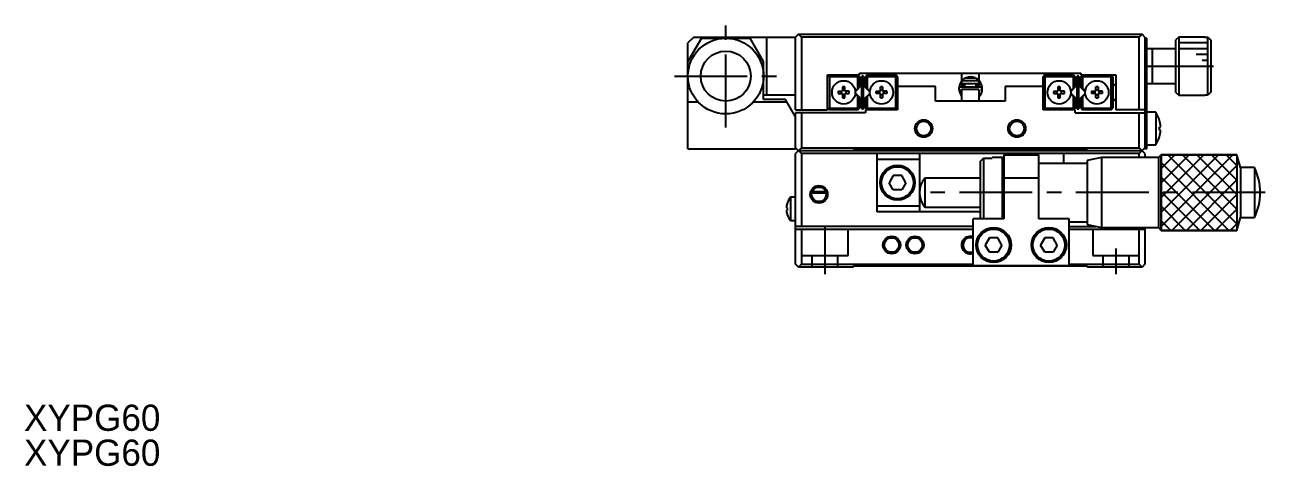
# Model space of a CAD drawing. Extents: x -22 to 381, y 14 to 269.
# Drawn here: x -22.5 to 190.6, y 14 to 89.7 of the extents above; entities that cross this region are included whole.
import ezdxf

# ---------------------------------------------------------------- set-up
doc = ezdxf.new("R2010")
doc.units = 0
doc.header["$LTSCALE"] = 10
doc.linetypes.add('CENTER', pattern=[2, 1.25, -0.25, 0.25, -0.25])
doc.linetypes.add('DASHED', pattern=[3.5, 2, -1.5])
doc.layers.get('0').update_dxf_attribs({"linetype": 'CONTINUOUS'})
doc.layers.add('CENTER', color=1, linetype='CENTER')
doc.styles.get("Standard").update_dxf_attribs({"font": 'FGP教科書体NT-M'})

msp = doc.modelspace()

# ---------------------------------------------------------------- linework, layer by layer
at = {"color": 7, "linetype": 'CONTINUOUS'}
for p, q in [((92.416871, 87.648234), (91.416871, 86.648234)), ((93.726273, 87.448234), (91.416871, 83.448234)), ((92.416871, 87.648234), (109.916871, 87.648234)), ((93.726273, 87.448234), (102.122643, 87.448234)), ((104.416871, 83.474514), (102.122643, 87.448234)), ((104.916871, 87.648234), (104.916871, 77.648234)), ((110.416871, 88.148234), (109.916871, 87.648234)), ((109.916871, 75.148234), (109.916871, 87.648234)), ((110.916871, 87.648234), (110.416871, 88.148234)), ((110.416871, 88.148234), (169.416871, 88.148234)), ((110.916871, 87.648234), (110.916871, 75.148234)), ((168.916871, 87.648234), (110.916871, 87.648234)), ((169.416871, 88.148234), (168.916871, 87.648234)), ((168.916871, 75.148234), (168.916871, 87.648234)), ((169.916871, 87.648234), (169.416871, 88.148234)), ((169.916871, 87.648234), (169.916871, 68.448234)), ((169.916871, 87.448234), (170.216871, 87.448234)), ((170.216871, 68.448234), (170.216871, 87.448234)), ((175.716871, 87.648234), (175.216871, 87.148234)), ((175.716871, 87.648234), (175.716871, 77.648234)), ((180.216871, 87.648234), (175.716871, 87.648234)), ((180.216871, 87.648234), (180.216871, 87.632209)), ((180.216871, 87.632209), (180.716871, 87.632209)), ((180.716871, 77.66426), (180.716871, 87.632209)), ((180.716871, 87.632209), (181.216871, 87.130421)), ((91.416871, 68.448234), (91.416871, 86.648234)), ((175.216871, 85.648234), (170.216871, 85.648234)), ((171.216871, 79.648234), (171.216871, 85.648234)), ((175.216871, 78.148234), (175.216871, 87.148234)), ((181.216871, 87.130421), (181.216871, 78.166047)), ((104.416871, 76.948234), (104.416871, 83.474514)), ((115.416871, 81.148234), (120.916871, 81.148234)), ((115.416871, 75.148234), (115.416871, 81.148234)), ((115.416871, 80.848234), (115.716871, 81.148234)), ((115.716871, 80.848234), (115.566871, 80.998234)), ((120.916871, 80.848234), (120.616871, 81.148234)), ((120.766871, 80.998234), (120.616871, 80.848234)), ((120.916871, 81.448234), (158.916871, 81.448234)), ((120.916871, 81.148234), (120.916871, 81.448234)), ((121.916871, 80.848234), (122.216871, 81.148234)), ((122.216871, 80.848234), (122.066871, 80.998234)), ((122.216871, 81.148234), (127.116871, 81.148234)), ((127.416871, 80.848234), (127.116871, 81.148234)), ((127.266871, 80.998234), (127.116871, 80.848234)), ((138.416871, 81.448234), (138.416871, 79.648234)), ((141.416871, 80.182723), (141.416871, 81.448234)), ((152.716871, 81.148234), (152.416871, 80.848234)), ((152.716871, 80.848234), (152.566871, 80.998234)), ((152.716871, 81.148234), (157.616871, 81.148234)), ((157.616871, 81.148234), (157.916871, 80.848234)), ((157.766871, 80.998234), (157.616871, 80.848234)), ((158.916871, 81.448234), (158.916871, 81.148234)), ((158.916871, 81.148234), (164.916871, 81.148234)), ((159.216871, 81.148234), (158.916871, 80.848234)), ((159.216871, 80.848234), (159.066871, 80.998234)), ((164.416871, 80.848234), (164.116871, 81.148234)), ((164.266871, 80.998234), (164.116871, 80.848234)), ((164.916871, 81.148234), (164.916871, 75.148234)), ((115.716871, 80.848234), (115.716871, 75.448234)), ((120.616871, 80.848234), (115.716871, 80.848234)), ((117.966871, 79.076943), (117.966871, 78.348234)), ((118.366871, 78.348234), (118.366871, 79.076943)), ((120.152618, 78.386583), (120.916871, 79.150836)), ((121.240095, 79.385671), (120.179435, 78.325011)), ((120.616871, 78.850836), (120.616871, 80.848234)), ((120.916871, 80.848234), (120.916871, 79.150836)), ((121.266871, 75.348234), (121.266871, 80.948234)), ((121.566871, 80.948234), (121.266871, 80.948234)), ((121.566871, 75.348234), (121.566871, 80.948234)), ((121.566872, 79.341738), (122.654308, 78.2543)), ((122.654308, 78.325011), (121.593648, 79.385671)), ((121.916871, 79.150836), (121.916871, 80.848234)), ((121.916871, 79.150836), (122.681125, 78.386583)), ((122.216871, 80.848234), (122.216871, 78.850836)), ((127.116871, 80.848234), (122.216871, 80.848234)), ((124.466871, 78.348234), (124.466871, 79.076943)), ((124.866871, 79.076943), (124.866871, 78.348234)), ((127.116871, 75.448234), (127.116871, 80.848234)), ((127.416871, 80.848234), (127.416871, 75.148234)), ((133.916871, 79.148234), (127.416871, 79.148234)), ((133.916871, 76.648234), (133.916871, 79.148234)), ((138.113894, 79.532612), (137.975368, 78.830148)), ((138.076824, 79.339151), (138.075609, 79.302168)), ((138.075609, 79.302168), (138.076242, 79.265171)), ((138.076242, 79.265171), (138.078721, 79.228251)), ((138.079884, 79.376031), (138.076824, 79.339151)), ((138.078721, 79.228251), (138.08304, 79.191498)), ((138.084781, 79.412717), (138.079884, 79.376031)), ((138.08304, 79.191498), (138.089188, 79.155002)), ((138.091505, 79.44912), (138.084781, 79.412717)), ((138.089188, 79.155002), (138.09715, 79.118853)), ((138.10004, 79.485149), (138.091505, 79.44912)), ((138.09715, 79.118853), (138.106908, 79.083138)), ((138.110365, 79.520717), (138.10004, 79.485149)), ((138.106908, 79.083138), (138.118438, 79.047945)), ((138.122455, 79.555735), (138.110365, 79.520717)), ((138.118438, 79.047945), (138.125009, 79.030178)), ((138.135508, 79.588316), (138.122455, 79.555735)), ((138.137297, 79.590339), (138.135508, 79.588316)), ((138.416628, 80.053394), (138.136596, 79.588032)), ((138.140632, 79.59168), (138.137297, 79.590339)), ((138.173756, 79.669609), (138.137746, 79.590662)), ((138.140455, 79.597156), (138.423646, 79.509467)), ((138.145492, 79.592331), (138.140632, 79.59168)), ((138.151844, 79.592287), (138.145492, 79.592331)), ((138.159643, 79.591548), (138.151844, 79.592287)), ((138.168838, 79.590119), (138.159643, 79.591548)), ((138.179366, 79.58801), (138.168838, 79.590119)), ((138.191155, 79.585236), (138.179366, 79.58801)), ((138.204126, 79.581815), (138.191155, 79.585236)), ((138.21819, 79.57777), (138.204126, 79.581815)), ((138.233253, 79.573129), (138.21819, 79.57777)), ((141.723854, 79.050609), (138.223854, 79.050609)), ((138.249211, 79.567923), (138.233253, 79.573129)), ((138.265957, 79.562188), (138.249211, 79.567923)), ((138.283377, 79.555963), (138.265957, 79.562188)), ((138.301353, 79.549289), (138.283377, 79.555963)), ((138.319763, 79.542212), (138.301353, 79.549289)), ((138.338482, 79.53478), (138.319763, 79.542212)), ((138.357383, 79.527044), (138.338482, 79.53478)), ((138.376337, 79.519055), (138.357383, 79.527044)), ((138.395218, 79.510869), (138.376337, 79.519055)), ((138.413895, 79.50254), (138.395218, 79.510869)), ((138.432242, 79.494126), (138.413895, 79.50254)), ((141.416871, 80.148234), (138.416871, 80.148234)), ((138.416871, 79.648234), (141.416871, 79.648234)), ((138.423646, 79.509467), (138.59797, 79.400842)), ((138.450136, 79.485683), (138.432242, 79.494126)), ((138.467454, 79.477268), (138.450136, 79.485683)), ((138.484079, 79.468939), (138.467454, 79.477268)), ((138.471188, 80.148234), (139.000356, 80.648234)), ((138.499899, 79.460752), (138.484079, 79.468939)), ((138.514805, 79.452763), (138.499899, 79.460752)), ((138.528698, 79.445025), (138.514805, 79.452763)), ((138.541482, 79.437592), (138.528698, 79.445025)), ((138.55307, 79.430514), (138.541482, 79.437592)), ((138.563386, 79.423838), (138.55307, 79.430514)), ((138.572357, 79.417611), (138.563386, 79.423838)), ((138.579924, 79.411874), (138.572357, 79.417611)), ((138.575613, 79.2999), (138.576117, 79.312323)), ((138.57575, 79.287473), (138.575613, 79.2999)), ((138.576526, 79.275074), (138.57575, 79.287473)), ((138.576117, 79.312323), (138.577261, 79.324705)), ((138.57794, 79.262739), (138.576526, 79.275074)), ((138.577261, 79.324705), (138.579042, 79.337014)), ((138.579983, 79.2505), (138.57794, 79.262739)), ((138.579042, 79.337014), (138.581455, 79.349214)), ((138.586035, 79.406666), (138.579924, 79.411874)), ((138.582651, 79.238391), (138.579983, 79.2505)), ((138.581455, 79.349214), (138.584493, 79.361272)), ((138.585932, 79.226444), (138.582651, 79.238391)), ((138.584493, 79.361272), (138.588145, 79.373155)), ((138.589816, 79.21469), (138.585932, 79.226444)), ((138.590648, 79.402023), (138.586035, 79.406666)), ((138.588145, 79.373155), (138.592401, 79.384832)), ((138.59429, 79.203159), (138.589816, 79.21469)), ((138.593733, 79.397976), (138.590648, 79.402023)), ((138.592401, 79.384832), (138.595124, 79.39146)), ((138.5927, 79.388583), (138.595617, 79.395401)), ((138.59545, 79.392998), (138.593733, 79.397976)), ((138.594036, 79.391744), (138.735595, 79.648521)), ((138.59934, 79.19188), (138.59429, 79.203159)), ((138.604949, 79.180882), (138.59934, 79.19188)), ((138.611101, 79.170192), (138.604949, 79.180882)), ((138.617776, 79.159833), (138.611101, 79.170192)), ((138.624956, 79.149832), (138.617776, 79.159833)), ((138.619747, 79.448234), (138.916871, 79.448234)), ((138.63262, 79.14021), (138.624956, 79.149832)), ((138.640747, 79.130989), (138.63262, 79.14021)), ((138.649315, 79.12219), (138.640747, 79.130989)), ((138.658301, 79.113831), (138.649315, 79.12219)), ((138.667681, 79.105931), (138.658301, 79.113831)), ((138.677432, 79.098505), (138.667681, 79.105931)), ((138.68753, 79.09157), (138.677432, 79.098505)), ((138.697949, 79.085139), (138.68753, 79.09157)), ((138.708664, 79.079225), (138.697949, 79.085139)), ((138.71965, 79.07384), (138.708664, 79.079225)), ((138.730881, 79.068996), (138.71965, 79.07384)), ((138.74233, 79.064701), (138.730881, 79.068996)), ((138.753971, 79.060965), (138.74233, 79.064701)), ((138.765778, 79.057794), (138.753971, 79.060965)), ((138.777723, 79.055195), (138.765778, 79.057794)), ((138.78978, 79.053173), (138.777723, 79.055195)), ((138.801921, 79.051733), (138.78978, 79.053173)), ((138.814118, 79.050878), (138.801921, 79.051733)), ((138.825701, 79.050609), (138.814118, 79.050878)), ((138.916871, 79.648234), (138.916871, 79.050609)), ((139.000356, 80.648234), (140.833387, 80.648234)), ((140.833387, 80.648234), (141.362555, 80.148234)), ((140.916871, 79.050609), (140.916871, 79.648234)), ((140.916871, 79.448234), (141.327953, 79.448234)), ((141.12691, 79.050658), (141.122007, 79.050609)), ((141.13913, 79.051193), (141.12691, 79.050658)), ((141.151312, 79.052315), (141.13913, 79.051193)), ((141.163431, 79.054022), (141.151312, 79.052315)), ((141.175458, 79.056311), (141.163431, 79.054022)), ((141.187366, 79.059178), (141.175458, 79.056311)), ((141.199127, 79.062618), (141.187366, 79.059178)), ((141.210714, 79.066625), (141.199127, 79.062618)), ((141.2221, 79.071191), (141.210714, 79.066625)), ((141.212712, 79.648267), (141.453951, 79.050618)), ((141.233258, 79.076307), (141.2221, 79.071191)), ((141.244161, 79.081964), (141.233258, 79.076307)), ((141.254782, 79.088152), (141.244161, 79.081964)), ((141.265095, 79.094856), (141.254782, 79.088152)), ((141.275074, 79.102065), (141.265095, 79.094856)), ((141.284694, 79.109763), (141.275074, 79.102065)), ((141.293928, 79.117934), (141.284694, 79.109763)), ((141.302754, 79.12656), (141.293928, 79.117934)), ((141.311146, 79.135622), (141.302754, 79.12656)), ((141.319081, 79.145101), (141.311146, 79.135622)), ((141.326537, 79.154973), (141.319081, 79.145101)), ((141.333493, 79.165217), (141.326537, 79.154973)), ((141.339927, 79.175807), (141.333493, 79.165217)), ((141.345821, 79.186717), (141.339927, 79.175807)), ((141.351157, 79.19792), (141.345821, 79.186717)), ((141.355918, 79.209387), (141.351157, 79.19792)), ((141.352583, 79.39146), (141.357305, 79.37958)), ((141.35448, 79.398792), (141.548864, 79.452526)), ((141.360088, 79.221089), (141.355918, 79.209387)), ((141.357305, 79.37958), (141.361277, 79.367846)), ((141.363656, 79.232994), (141.360088, 79.221089)), ((141.361277, 79.367846), (141.364646, 79.355914)), ((141.366609, 79.245071), (141.363656, 79.232994)), ((141.364646, 79.355914), (141.3674, 79.343816)), ((141.368937, 79.257286), (141.366609, 79.245071)), ((141.3674, 79.343816), (141.369531, 79.331585)), ((141.370634, 79.269606), (141.368937, 79.257286)), ((141.369531, 79.331585), (141.37103, 79.319254)), ((141.371694, 79.281998), (141.370634, 79.269606)), ((141.37103, 79.319254), (141.371892, 79.306856)), ((141.372113, 79.294426), (141.371694, 79.281998)), ((141.371892, 79.306856), (141.372113, 79.294426)), ((141.416871, 79.648234), (141.416871, 80.148234)), ((141.548864, 79.452526), (141.806828, 79.590738)), ((141.796124, 79.579873), (141.812525, 79.586779)), ((141.834821, 79.528509), (141.8122, 79.588316)), ((145.916871, 79.148234), (145.916871, 76.648234)), ((152.416871, 79.148234), (145.916871, 79.148234)), ((152.416871, 75.148234), (152.416871, 80.848234)), ((152.716871, 80.848234), (152.716871, 75.448234)), ((157.616871, 80.848234), (152.716871, 80.848234)), ((154.966871, 79.076943), (154.966871, 78.348234)), ((155.366871, 78.348234), (155.366871, 79.076943)), ((157.152618, 78.386583), (157.916871, 79.150836)), ((158.240095, 79.385671), (157.179435, 78.325011)), ((157.616871, 78.850836), (157.616871, 80.848234)), ((157.916871, 80.848234), (157.916871, 79.150836)), ((158.266871, 75.348234), (158.266871, 80.948234)), ((158.566871, 80.948234), (158.266871, 80.948234)), ((158.566871, 75.348234), (158.566871, 80.948234)), ((158.566871, 79.341737), (159.654308, 78.2543)), ((159.654308, 78.325011), (158.593648, 79.385671)), ((158.916871, 79.150836), (158.916871, 80.848234)), ((158.916871, 79.150836), (159.681125, 78.386583)), ((159.216871, 80.848234), (159.216871, 78.850836)), ((164.116871, 80.848234), (159.216871, 80.848234)), ((161.466871, 78.348234), (161.466871, 79.076943)), ((161.866871, 79.076943), (161.866871, 78.348234)), ((164.116871, 75.448234), (164.116871, 80.848234)), ((164.416871, 80.848234), (164.416871, 75.448234)), ((164.916871, 79.648234), (164.416871, 79.148234)), ((170.216871, 79.648234), (175.216871, 79.648234)), ((109.916871, 77.648234), (104.416871, 77.648234)), ((108.184821, 76.948234), (104.416871, 76.948234)), ((109.916871, 73.948234), (108.184821, 76.948234)), ((117.238163, 78.348234), (117.966871, 78.348234)), ((117.238163, 77.948234), (117.966871, 77.948234)), ((117.966871, 77.948234), (117.966871, 77.219525)), ((119.09558, 78.348234), (118.366871, 78.348234)), ((118.366871, 77.219525), (118.366871, 77.948234)), ((118.366871, 77.948234), (119.09558, 77.948234)), ((120.916871, 77.145632), (120.152618, 77.909886)), ((121.266871, 76.954731), (120.179435, 78.042168)), ((120.179435, 77.971458), (121.240095, 76.910797)), ((120.616871, 75.448234), (120.616871, 77.445632)), ((120.916871, 77.145632), (120.916871, 75.448234)), ((121.593648, 76.910797), (122.654308, 77.971458)), ((122.681125, 77.909886), (121.916871, 77.145632)), ((121.916871, 75.448234), (121.916871, 77.145632)), ((122.216871, 77.445632), (122.216871, 75.448234)), ((123.738163, 78.348234), (124.466871, 78.348234)), ((124.466871, 77.948234), (123.738163, 77.948234)), ((124.466871, 77.219525), (124.466871, 77.948234)), ((125.59558, 78.348234), (124.866871, 78.348234)), ((124.866871, 77.948234), (124.866871, 77.219525)), ((125.59558, 77.948234), (124.866871, 77.948234)), ((141.416871, 78.648234), (138.416871, 78.648234)), ((138.416871, 78.550609), (138.416871, 76.648234)), ((141.416871, 76.648234), (141.416871, 78.550609)), ((141.453678, 78.550593), (141.417251, 78.389075)), ((154.238163, 78.348234), (154.966871, 78.348234)), ((154.238163, 77.948234), (154.966871, 77.948234)), ((154.966871, 77.948234), (154.966871, 77.219525)), ((156.09558, 78.348234), (155.366871, 78.348234)), ((155.366871, 77.219525), (155.366871, 77.948234)), ((155.366871, 77.948234), (156.09558, 77.948234)), ((157.916871, 77.145632), (157.152618, 77.909886)), ((158.266871, 76.954731), (157.179435, 78.042168)), ((157.179435, 77.971458), (158.240095, 76.910797)), ((157.616871, 75.448234), (157.616871, 77.445632)), ((157.916871, 77.145632), (157.916871, 75.448234)), ((158.593648, 76.910797), (159.654308, 77.971458)), ((159.681125, 77.909886), (158.916871, 77.145632)), ((158.916871, 75.448234), (158.916871, 77.145632)), ((159.216871, 77.445632), (159.216871, 75.448234)), ((160.738163, 78.348234), (161.466871, 78.348234)), ((161.466871, 77.948234), (160.738163, 77.948234)), ((161.466871, 77.219525), (161.466871, 77.948234)), ((162.59558, 78.348234), (161.866871, 78.348234)), ((161.866871, 77.948234), (161.866871, 77.219525)), ((162.59558, 77.948234), (161.866871, 77.948234)), ((164.416871, 77.148234), (164.916871, 76.648234)), ((175.216871, 78.148234), (175.716871, 77.648234)), ((175.716871, 77.648234), (180.216871, 77.648234)), ((180.216871, 77.66426), (180.216871, 77.648234)), ((180.716871, 77.66426), (180.216871, 77.66426)), ((181.216871, 78.166047), (180.716871, 77.66426)), ((93.226456, 76.448234), (91.416871, 76.448234)), ((108.473496, 76.448234), (102.607287, 76.448234)), ((109.916871, 75.148234), (115.416871, 75.148234)), ((121.916871, 74.648234), (109.916871, 74.648234)), ((109.916871, 68.448234), (109.916871, 74.648234)), ((110.916871, 74.648234), (110.916871, 68.648234)), ((115.716871, 75.148234), (115.416871, 75.448234)), ((115.566871, 75.298234), (115.716871, 75.448234)), ((115.716871, 75.448234), (120.616871, 75.448234)), ((120.616871, 75.148234), (115.716871, 75.148234)), ((120.616871, 75.448234), (120.766871, 75.298234)), ((120.616871, 75.148234), (120.916871, 75.448234)), ((121.266871, 75.348234), (121.566871, 75.348234)), ((122.216871, 75.148234), (121.916871, 75.448234)), ((121.916871, 75.148234), (121.916871, 74.648234)), ((127.416871, 75.148234), (121.916871, 75.148234)), ((122.066871, 75.298234), (122.216871, 75.448234)), ((122.216871, 75.448234), (127.116871, 75.448234)), ((127.116871, 75.448234), (127.266871, 75.298234)), ((127.116871, 75.148234), (127.416871, 75.448234)), ((145.916871, 76.648234), (133.916871, 76.648234)), ((152.716871, 75.148234), (152.416871, 75.448234)), ((157.916871, 75.148234), (152.416871, 75.148234)), ((152.566871, 75.298234), (152.716871, 75.448234)), ((152.716871, 75.448234), (157.616871, 75.448234)), ((157.616871, 75.448234), (157.766871, 75.298234)), ((157.916871, 75.448234), (157.616871, 75.148234)), ((157.916871, 74.648234), (157.916871, 75.148234)), ((157.916871, 74.648234), (169.916871, 74.648234)), ((158.266871, 75.348234), (158.566871, 75.348234)), ((158.916871, 75.448234), (159.216871, 75.148234)), ((159.066871, 75.298234), (159.216871, 75.448234)), ((159.216871, 75.448234), (164.116871, 75.448234)), ((164.116871, 75.148234), (159.216871, 75.148234)), ((164.116871, 75.448234), (164.266871, 75.298234)), ((164.116871, 75.148234), (164.416871, 75.448234)), ((169.916871, 75.148234), (164.916871, 75.148234)), ((168.916871, 68.648234), (168.916871, 74.648234)), ((171.759334, 74.748234), (170.216871, 74.748234)), ((171.759334, 74.748234), (171.759334, 69.148234)), ((172.410076, 73.347373), (172.416244, 73.350382)), ((172.410076, 72.208234), (172.603333, 72.208234)), ((172.410076, 71.688234), (172.410076, 72.208234)), ((172.603333, 71.688234), (172.410076, 71.688234)), ((172.416244, 70.546087), (172.410076, 70.549095)), ((91.416871, 68.448234), (109.916871, 68.448234)), ((110.916871, 68.648234), (109.916871, 67.648234)), ((110.916871, 67.648234), (109.916871, 68.648234)), ((110.916871, 68.648234), (168.916871, 68.648234)), ((119.716871, 68.148234), (119.916871, 68.348234)), ((119.916871, 68.348234), (159.916871, 68.348234)), ((159.916871, 68.348234), (160.116871, 68.148234)), ((169.916871, 67.648234), (168.916871, 68.648234)), ((169.916871, 68.648234), (168.916871, 67.648234)), ((170.216871, 68.448234), (169.916871, 68.448234)), ((170.216871, 69.148234), (171.759334, 69.148234)), ((109.916871, 48.648234), (109.916871, 67.648234)), ((110.416871, 68.148234), (169.416871, 68.148234)), ((110.916871, 67.648234), (110.916871, 55.148234)), ((168.916871, 67.648234), (110.916871, 67.648234)), ((123.916871, 57.648234), (123.916871, 67.648234)), ((131.216871, 66.648234), (123.916871, 66.648234)), ((131.216871, 67.648234), (131.216871, 57.648234)), ((141.666871, 66.356561), (142.166871, 66.864314)), ((141.666871, 56.448234), (141.666871, 66.356561)), ((142.166871, 66.864314), (143.666871, 66.864314)), ((142.166871, 66.864314), (142.166871, 56.448234)), ((143.666871, 66.864314), (143.666871, 66.948234)), ((145.466871, 66.948234), (143.666871, 66.948234)), ((145.466871, 56.448234), (145.466871, 66.948234)), ((145.666871, 66.748234), (145.466871, 66.948234)), ((145.666871, 67.448234), (151.666871, 67.448234)), ((145.666871, 67.448234), (145.666871, 56.448234)), ((151.666871, 56.448234), (151.666871, 67.448234)), ((155.916871, 67.648234), (155.916871, 65.948234)), ((162.46687, 66.94823), (159.966871, 66.448231)), ((159.966871, 66.448231), (159.966871, 55.448237)), ((172.216875, 66.94823), (162.46687, 66.94823)), ((162.46687, 66.94823), (162.46687, 54.948238)), ((168.916871, 66.94823), (168.916871, 67.648234)), ((169.916871, 67.648234), (169.916871, 66.94823)), ((172.716877, 67.448233), (172.216875, 66.94823)), ((172.216875, 66.94823), (172.216875, 54.948238)), ((185.716878, 67.448233), (172.716877, 67.448233)), ((172.716877, 67.448233), (172.716877, 54.448235)), ((186.306366, 65.248234), (185.716878, 67.448233)), ((185.716878, 67.448233), (185.716878, 54.448235)), ((159.966871, 65.948234), (151.666871, 65.948234)), ((188.716877, 65.248234), (186.306366, 65.248234)), ((186.306366, 65.248234), (186.306366, 56.648234)), ((188.716877, 65.248234), (188.716877, 56.648234)), ((126.695184, 63.898234), (125.973496, 62.648234)), ((126.695184, 61.398234), (125.973496, 62.648234)), ((128.138559, 63.898234), (126.695184, 63.898234)), ((128.860247, 62.648234), (128.138559, 63.898234)), ((128.860247, 62.648234), (128.138559, 61.398234)), ((141.666871, 63.44823), (132.09438, 63.44823)), ((132.09438, 63.44823), (132.09438, 58.448238)), ((151.666871, 63.448234), (145.666871, 63.448234)), ((109.018872, 60.148234), (109.018872, 56.148234)), ((109.916871, 60.148234), (109.018872, 60.148234)), ((115.150768, 60.848234), (112.682975, 60.848234)), ((112.771228, 61.148234), (115.062515, 61.148234)), ((128.138559, 61.398234), (126.695184, 61.398234)), ((108.329396, 58.348234), (108.461139, 58.348234)), ((108.461139, 57.948234), (108.329396, 57.948234)), ((108.461139, 59.098234), (108.461139, 59.076943)), ((108.461139, 58.348234), (108.461139, 57.948234)), ((123.916871, 58.648234), (131.216871, 58.648234)), ((141.666871, 57.648234), (123.916871, 57.648234)), ((132.09438, 58.448238), (141.666871, 58.448238)), ((108.461139, 57.219525), (108.461139, 57.198234)), ((109.018872, 56.148234), (109.916871, 56.148234)), ((145.666871, 56.448234), (140.416871, 56.448234)), ((140.416871, 48.448234), (140.416871, 56.448234)), ((156.916871, 56.448234), (151.666871, 56.448234)), ((156.916871, 48.448234), (156.916871, 56.448234)), ((156.916871, 55.948234), (159.966871, 55.948234)), ((159.966871, 55.448237), (162.46687, 54.948238)), ((185.716878, 54.448235), (186.306366, 56.648234)), ((186.306366, 56.648234), (188.716877, 56.648234)), ((140.416871, 55.148234), (109.916871, 55.148234)), ((109.916871, 54.648234), (140.416871, 54.648234)), ((110.916871, 54.648234), (110.916871, 48.648234)), ((156.916871, 55.148234), (161.466889, 55.148234)), ((156.916871, 54.648234), (169.916871, 54.648234)), ((162.46687, 54.948238), (172.216875, 54.948238)), ((168.916871, 48.648234), (168.916871, 54.648234)), ((169.916871, 54.948238), (169.916871, 48.648234)), ((172.216875, 54.948238), (172.716877, 54.448235)), ((172.716877, 54.448235), (185.716878, 54.448235)), ((143.195184, 53.198234), (142.473496, 51.948234)), ((143.195184, 50.698234), (142.473496, 51.948234)), ((144.638559, 53.198234), (143.195184, 53.198234)), ((145.360247, 51.948234), (144.638559, 53.198234)), ((145.360247, 51.948234), (144.638559, 50.698234)), ((152.695184, 53.198234), (151.973496, 51.948234)), ((152.695184, 50.698234), (151.973496, 51.948234)), ((154.138559, 53.198234), (152.695184, 53.198234)), ((154.860247, 51.948234), (154.138559, 53.198234)), ((154.860247, 51.948234), (154.138559, 50.698234)), ((144.638559, 50.698234), (143.195184, 50.698234)), ((154.138559, 50.698234), (152.695184, 50.698234)), ((110.416871, 48.148234), (109.916871, 48.648234)), ((110.916871, 48.648234), (110.416871, 48.148234)), ((119.716871, 48.148234), (110.416871, 48.148234)), ((110.916871, 48.648234), (140.416871, 48.648234)), ((119.716871, 48.148234), (119.916871, 48.348234)), ((119.916871, 48.348234), (159.916871, 48.348234)), ((140.416871, 48.448234), (156.916871, 48.448234)), ((156.916871, 48.648234), (168.916871, 48.648234)), ((159.916871, 48.348234), (160.116871, 48.148234)), ((169.416871, 48.148234), (160.116871, 48.148234)), ((169.416871, 48.148234), (168.916871, 48.648234)), ((169.916871, 48.648234), (169.416871, 48.148234))]:
    msp.add_line(p, q, dxfattribs=at)
at = {"color": 3, "linetype": 'CONTINUOUS'}
for p, q in [((180.716871, 86.648234), (175.716871, 86.648234)), ((180.716871, 85.648234), (175.716871, 85.648234)), ((180.716871, 84.648234), (178.716871, 84.648234)), ((180.716871, 83.648234), (179.716871, 83.648234)), ((172.691877, 65.110518), (175.029593, 67.448233)), ((172.691877, 62.610518), (177.529593, 67.448233)), ((172.691877, 60.110518), (180.029593, 67.448233)), ((172.691877, 57.610518), (182.529593, 67.448233)), ((172.691877, 55.110518), (185.029593, 67.448233)), ((172.691877, 54.448235), (172.691877, 67.448233)), ((172.691877, 67.448233), (185.691878, 67.448233)), ((172.691877, 66.093013), (184.336656, 54.448235)), ((173.836658, 67.448233), (185.691878, 55.593012)), ((176.336658, 67.448233), (185.691878, 58.093012)), ((178.836658, 67.448233), (185.691878, 60.593012)), ((181.336658, 67.448233), (185.691878, 63.093012)), ((183.836658, 67.448233), (185.691878, 65.593012)), ((185.691878, 67.448233), (185.691878, 54.448235)), ((174.529595, 54.448235), (185.691878, 65.610519)), ((172.691877, 63.593013), (181.836656, 54.448235)), ((177.029595, 54.448235), (185.691878, 63.110519)), ((172.691877, 61.093013), (179.336656, 54.448235)), ((179.529595, 54.448235), (185.691878, 60.610519)), ((172.691877, 58.593013), (176.836656, 54.448235)), ((182.029595, 54.448235), (185.691878, 58.110519)), ((172.691877, 56.093013), (174.336656, 54.448235)), ((184.529595, 54.448235), (185.691878, 55.610519)), ((185.691878, 54.448235), (172.691877, 54.448235))]:
    msp.add_line(p, q, dxfattribs=at)
at = {"color": 3, "linetype": 'DASHED'}
for p, q in [((118.941871, 50.148234), (118.941871, 54.648234)), ((160.941871, 54.648234), (160.941871, 50.148234)), ((110.941871, 50.148234), (118.941871, 50.148234)), ((112.691871, 50.148234), (112.691871, 48.148234)), ((117.191871, 48.148234), (117.191871, 50.148234)), ((160.941871, 50.148234), (168.941871, 50.148234)), ((162.691871, 50.148234), (162.691871, 48.148234)), ((167.191871, 48.148234), (167.191871, 50.148234))]:
    msp.add_line(p, q, dxfattribs=at)
at = {"color": 7, "linetype": 'CONTINUOUS'}
for centre, radius in [((97.916871, 80.948234), 6.499999), ((97.916871, 80.948234), 4.3), ((118.166871, 78.148234), 2), ((124.666871, 78.148234), 2), ((155.166871, 78.148234), 2), ((161.666871, 78.148234), 2), ((131.916871, 71.948234), 1.25), ((147.916871, 71.948234), 1.25), ((127.416871, 62.648234), 3), ((127.416871, 62.648234), 2.75), ((113.916871, 60.648234), 1.25), ((143.916871, 51.948234), 3), ((143.916871, 51.948234), 2.75), ((153.416871, 51.948234), 3), ((153.416871, 51.948234), 2.75), ((126.416871, 51.948234), 1.25), ((130.416871, 51.948234), 1.25)]:
    msp.add_circle(centre, radius, dxfattribs=at)
at = {"color": 3, "linetype": 'CONTINUOUS'}
for centre in [(131.916871, 71.948234), (147.916871, 71.948234), (113.916871, 60.648234), (126.416871, 51.948234), (130.416871, 51.948234)]:
    msp.add_circle(centre, 1.5, dxfattribs=at)
at = {"color": 7, "linetype": 'CONTINUOUS'}
for centre, radius, start, end in [((118.166871, 78.148234), 0.95, 77.846803, 102.153197), ((121.381516, 79.24425), 0.2, 124.975304, 135), ((121.452227, 79.24425), 0.2, 45, 55.024696), ((124.666871, 78.148234), 0.95, 77.846803, 102.153197), ((138.223854, 78.800609), 0.25, 90, 270), ((139.974536, 78.801077), 1.998184, 67.581459, 112.379176), ((139.974096, 78.800752), 1.998501, 0.884377, 61.288323), ((141.723854, 78.800609), 0.25, 270, 90), ((155.166871, 78.148234), 0.95, 77.846803, 102.153197), ((158.381516, 79.24425), 0.2, 124.975304, 135), ((158.452227, 79.24425), 0.2, 45, 55.024696), ((161.666871, 78.148234), 0.95, 77.846803, 102.153197), ((118.166871, 78.148234), 0.95, 167.846803, 192.153197), ((118.166871, 78.148234), 0.435085, 152.633517, 207.366483), ((118.166871, 78.148234), 0.435085, 62.633517, 117.366483), ((118.166871, 78.148234), 0.435085, 242.633517, 297.366483), ((118.166871, 78.148234), 0.95, 257.846803, 282.153197), ((118.166871, 78.148234), 0.435085, 332.633517, 27.366483), ((118.166871, 78.148234), 0.95, 347.846803, 12.153197), ((120.320856, 78.18359), 0.2, 135, 143.141972), ((120.320856, 78.112879), 0.2, 216.858028, 225), ((120.320856, 78.18359), 0.2, 218.738756, 225), ((121.381516, 77.052219), 0.2, 225, 235.024696), ((121.452227, 77.052219), 0.2, 304.975304, 315), ((122.512887, 78.18359), 0.2, 36.858028, 45), ((122.512887, 78.112879), 0.2, 38.738756, 45), ((122.512887, 78.112879), 0.2, 315, 323.141972), ((124.666871, 78.148234), 0.95, 167.846803, 192.153197), ((124.666871, 78.148234), 0.435085, 152.633517, 207.366483), ((124.666871, 78.148234), 0.435085, 62.633517, 117.366483), ((124.666871, 78.148234), 0.435085, 242.633517, 297.366483), ((124.666871, 78.148234), 0.95, 257.846803, 282.153197), ((124.666871, 78.148234), 0.435085, 332.633517, 27.366483), ((124.666871, 78.148234), 0.95, 347.846803, 12.153197), ((139.979787, 78.802678), 2.00474, 180.907419, 218.75704), ((139.977532, 78.7993), 1.994977, 316.191727, 359.234905), ((155.166871, 78.148234), 0.95, 167.846803, 192.153197), ((155.166871, 78.148234), 0.435085, 152.633517, 207.366483), ((155.166871, 78.148234), 0.435085, 62.633517, 117.366483), ((155.166871, 78.148234), 0.435085, 242.633517, 297.366483), ((155.166871, 78.148234), 0.95, 257.846803, 282.153197), ((155.166871, 78.148234), 0.435085, 332.633517, 27.366483), ((155.166871, 78.148234), 0.95, 347.846803, 12.153197), ((157.320856, 78.18359), 0.2, 135, 143.141972), ((157.320856, 78.112879), 0.2, 216.858028, 225), ((157.320856, 78.18359), 0.2, 218.738756, 225), ((158.381516, 77.052219), 0.2, 225, 235.024696), ((158.452227, 77.052219), 0.2, 304.975304, 315), ((159.512887, 78.18359), 0.2, 36.858028, 45), ((159.512887, 78.112879), 0.2, 38.738756, 45), ((159.512887, 78.112879), 0.2, 315, 323.141972), ((161.666871, 78.148234), 0.95, 167.846803, 192.153197), ((161.666871, 78.148234), 0.435085, 152.633517, 207.366483), ((161.666871, 78.148234), 0.435085, 62.633517, 117.366483), ((161.666871, 78.148234), 0.435085, 242.633517, 297.366483), ((161.666871, 78.148234), 0.95, 257.846803, 282.153197), ((161.666871, 78.148234), 0.435085, 332.633517, 27.366483), ((161.666871, 78.148234), 0.95, 347.846803, 12.153197), ((167.616871, 71.948234), 5, 16.285843, 34.055798), ((167.616871, 71.948234), 4.993235, 2.984767, 16.272555), ((167.616871, 71.948234), 5, 325.944202, 343.714157), ((167.616871, 71.948234), 4.993235, 343.727445, 357.015233), ((179.971877, 60.948236), 9.745001, 333.816203, 26.183786), ((135.216876, 60.948237), 3.999997, 141.317825, 218.682203), ((111.516871, 58.148234), 3.2, 141.317813, 162.729995), ((111.516871, 58.148234), 3.193744, 163.094742, 176.40965), ((111.516871, 58.148234), 3.193744, 183.59035, 196.905258), ((111.516871, 58.148234), 3.2, 197.270005, 218.682187), ((139.916871, 51.948234), 1.25, 66.421822, 293.578178)]:
    msp.add_arc(centre, radius, start, end, dxfattribs=at)
at = {"color": 3, "linetype": 'CONTINUOUS'}
msp.add_arc((139.916871, 51.948234), 1.5, 70.528779, 289.471221, dxfattribs=at)
at = {"layer": 'CENTER', "color": 1, "linetype": 'CENTER'}
for p, q in [((97.916871, 72.148235), (97.916871, 89.748233)), ((170.216871, 82.648234), (181.666871, 82.648234)), ((89.116873, 80.948234), (106.71687, 80.948234)), ((190.566875, 60.948234), (131.216871, 60.948234)), ((114.941871, 55.148234), (114.941871, 46.948234)), ((164.941871, 51.348234), (164.941871, 46.948234))]:
    msp.add_line(p, q, dxfattribs=at)

# ---------------------------------------------------------------- texts
at = {"color": 7}
for p in [(-22.60685, 20.049074), (-22.60685, 14.049074)]:
    msp.add_text('XYPG60', height=4.5, dxfattribs=at).set_placement(p)

doc.saveas('drawing.dxf')
